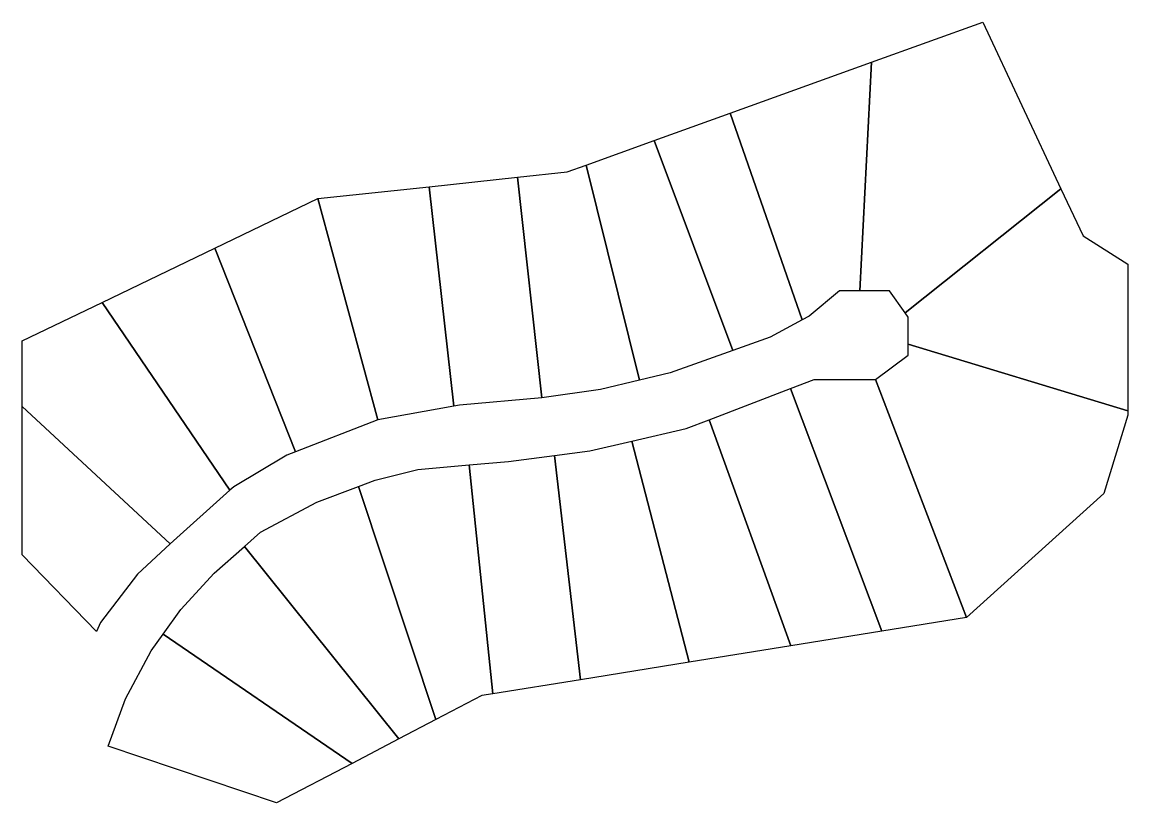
# Model space of a CAD drawing. Header units: inches. Extents: x 6442095 to 6443102, y 1730092 to 1730803.
import ezdxf

# ---------------------------------------------------------------- set-up
doc = ezdxf.new("R2010")
doc.units = ezdxf.units.IN
doc.header["$MEASUREMENT"] = 0
doc.layers.add('Land_RPV', color=50, linetype='Continuous')

msp = doc.modelspace()

# ---------------------------------------------------------------- linework, layer by layer
at = {"layer": 'Land_RPV'}
for points in [[(6442899, 1730538), (6442884.5, 1730558.2), (6442857.6, 1730558.2), (6442868.2, 1730766.1), (6442969.5, 1730802.7), (6443040.7, 1730651.1)], [(6442805.1, 1730531.8), (6442739.5, 1730719.8), (6442868.2, 1730766.1), (6442857.6, 1730558.2), (6442839.1, 1730558.2), (6442811.4, 1730535.2)], [(6442742.1, 1730503.8), (6442670.5, 1730694.9), (6442739.5, 1730719.8), (6442805.1, 1730531.8), (6442775.9, 1730515.9)], [(6442608.6, 1730672.5), (6442608.6, 1730672.5), (6442670.5, 1730694.9), (6442742.1, 1730503.8), (6442685, 1730483.5), (6442656.9, 1730476.8)], [(6442568.3, 1730460.9), (6442568.3, 1730460.9), (6442546, 1730661.5), (6442591.3, 1730666.3), (6442608.6, 1730672.5), (6442656.9, 1730476.8), (6442621.7, 1730468.3)], [(6442487.9, 1730453.2), (6442465.5, 1730652.9), (6442546, 1730661.5), (6442568.3, 1730460.9), (6442493.3, 1730454.2)], [(6442419, 1730440.7), (6442364.3, 1730642.1), (6442465.5, 1730652.9), (6442487.9, 1730453.2)], [(6443101.6, 1730449), (6442901.7, 1730509.5), (6442901.7, 1730534.1), (6442899, 1730538), (6443040.7, 1730651.1), (6443060.9, 1730608.1), (6443101.6, 1730582.4)], [(6442343.8, 1730411.7), (6442270.6, 1730597.1), (6442364.3, 1730642.1), (6442419, 1730440.7)], [(6442284.2, 1730376.6), (6442167.8, 1730547.6), (6442270.6, 1730597.1), (6442343.8, 1730411.7), (6442335.9, 1730408.6), (6442287.8, 1730379.8)], [(6442229.7, 1730327.8), (6442095.1, 1730452.8), (6442095.1, 1730512.7), (6442167.8, 1730547.6), (6442284.2, 1730376.6)], [(6442954.8, 1730260.7), (6442871.9, 1730477.3), (6442901.7, 1730499.7), (6442901.7, 1730509.5), (6443101.6, 1730449), (6443101.6, 1730445.1), (6443079.6, 1730373.7)], [(6442877.7, 1730248.3), (6442794.5, 1730469.1), (6442815.9, 1730477.3), (6442871.9, 1730477.3), (6442954.8, 1730260.7)], [(6442794.8, 1730235), (6442720.4, 1730440.8), (6442794.5, 1730469.1), (6442877.7, 1730248.3)], [(6442162.9, 1730248.2), (6442095.1, 1730317.9), (6442095.1, 1730452.8), (6442229.7, 1730327.8), (6442200, 1730300.3), (6442166.5, 1730256.2)], [(6442702.3, 1730220.1), (6442650.2, 1730421.4), (6442699.5, 1730432.8), (6442720.4, 1730440.8), (6442794.8, 1730235)], [(6442603.2, 1730204.2), (6442579.8, 1730408.3), (6442611.8, 1730412.4), (6442650.2, 1730421.4), (6442702.3, 1730220.1)], [(6442523.4, 1730191.4), (6442502.1, 1730399.7), (6442537.7, 1730402.8), (6442579.8, 1730408.3), (6442603.2, 1730204.2)], [(6442471.6, 1730167.9), (6442401.2, 1730380.1), (6442416.4, 1730385.8), (6442455.4, 1730395.5), (6442502.1, 1730399.7), (6442523.4, 1730191.4), (6442513.6, 1730189.9)], [(6442438.1, 1730150.4), (6442297.6, 1730325.6), (6442312.2, 1730338.4), (6442363.3, 1730365.9), (6442401.2, 1730380.1), (6442471.6, 1730167.9)], [(6442395.4, 1730128.1), (6442223.5, 1730245.8), (6442239.5, 1730268.2), (6442270, 1730301.3), (6442297.6, 1730325.6), (6442438.1, 1730150.4)], [(6442326.5, 1730092.1), (6442173.3, 1730143.6), (6442189.1, 1730186.8), (6442212.5, 1730230.6), (6442223.5, 1730245.8), (6442395.4, 1730128.1)]]:
    msp.add_lwpolyline(points, close=True, dxfattribs=at)

doc.saveas('drawing.dxf')
